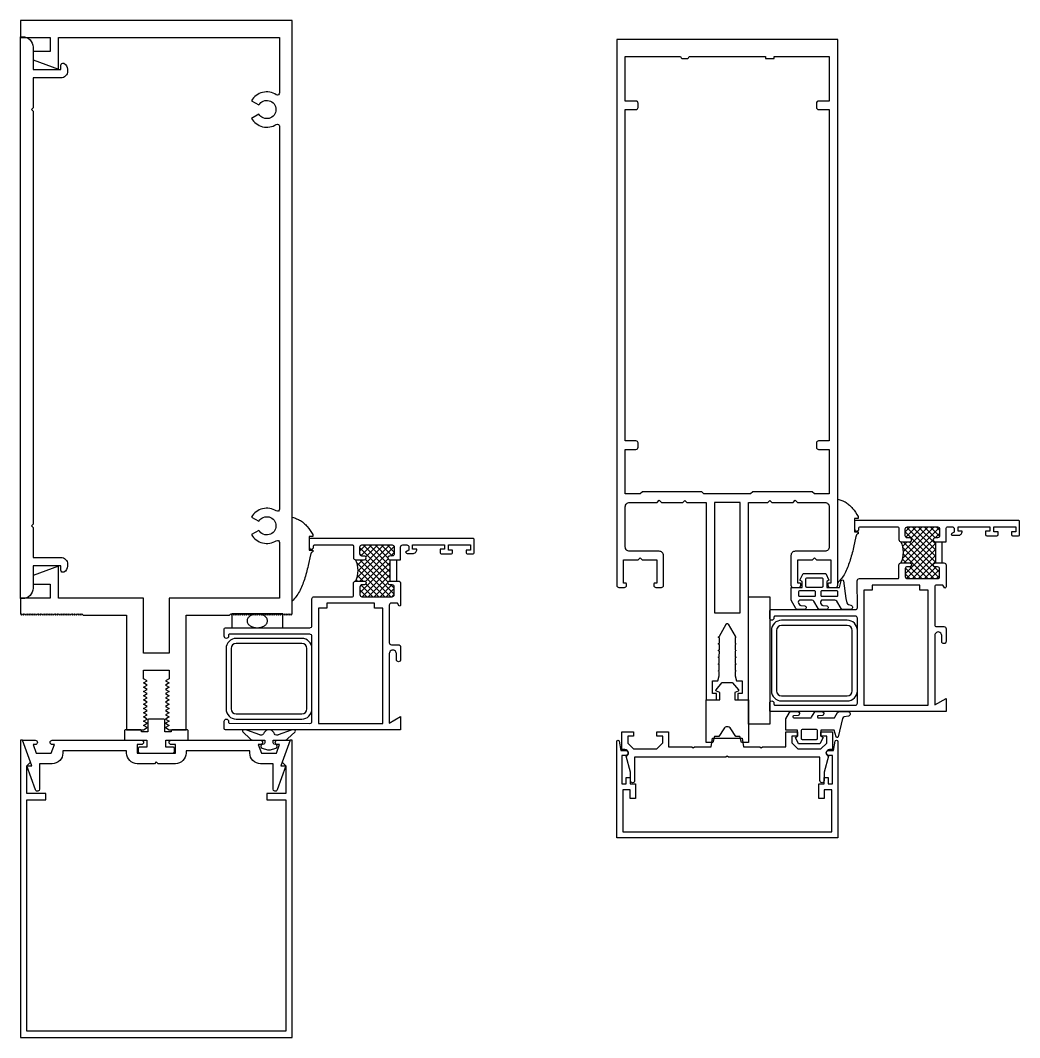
# Model space of a CAD drawing. Header units: millimetres. Extents: x 308 to 720, y 397 to 793.
# Drawn here: x 484.5 to 719.7, y 397.3 to 636.8 of the extents above; entities that cross this region are included whole.
import ezdxf

# ---------------------------------------------------------------- set-up
doc = ezdxf.new("R2010")
doc.units = ezdxf.units.MM
for name, color, linetype in [('FINE', 101, 'Continuous'), ('HATCH', 101, 'Continuous'), ('MED', 22, 'Continuous')]:
    doc.layers.add(name, color=color, linetype=linetype)

# ---------------------------------------------------------------- blocks, each defined once
blk = doc.blocks.new('FS803SB2')
at = {"layer": 'HATCH'}
h = blk.add_hatch(dxfattribs=at)
h.set_pattern_fill('ANSI37', color=256, scale=8, style=0)
h.set_pattern_definition([(45, (4.000020027782966, 17.99428964942802), (0.7071067811865475, -0.7071067811865476), []), (315, (4.000020027782966, 17.99428964942802), (-0.7071067811865476, -0.7071067811865475), [])])
edge = h.paths.add_edge_path()
edge.add_line((23.52293139941224, 7.081109751675474), (22.97440367101268, 7.108876591420046))
edge.add_ellipse((22.94261487237969, 7.552719665355276), major_axis=(-0.3146483767627012, 0.3146483767627012), ratio=0.9999999999999907, start_angle=-51.3070066161884, end_angle=139.0966263148333, ccw=False)
edge.add_line((22.99149853328726, 7.995006438495828), (22.99149853328726, 12.99699284815002))
edge.add_ellipse((22.94261487236741, 13.43927962129047), major_axis=(0.3146483767635934, 0.3146483767635936), ratio=0.9999999999999589, start_angle=40.9033739917715, end_angle=231.307006617763, ccw=False)
edge.add_line((22.97440366862537, 13.88312269539707), (23.52291659183066, 13.91088878562114))
edge.add_ellipse((23.49765343194235, 14.41025015070839), major_axis=(0.3535533907271567, 0.3535533907271567), ratio=0.9999999999999991, start_angle=227.8961780487752, end_angle=315.0045867310947)
edge.add_line((23.99765343052951, 14.41029017748811), (23.99757457675895, 15.99120589050945))
edge.add_ellipse((23.49757457724735, 15.99118379057355), major_axis=(-0.353553390593286, 0.3535533905932861), ratio=0.9999999999999953, start_angle=225.00253246611, end_angle=314.9999830176601)
edge.add_line((23.49757472544621, 16.49118379057355), (16.39765472633184, 16.49118589497398))
edge.add_ellipse((16.39765457813297, 15.99118589497398), major_axis=(0.3535533905932965, 0.3535533905932965), ratio=0.9999999999999936, start_angle=44.99998301766001, end_angle=134.9974730561894)
edge.add_line((15.89765457861921, 15.99120794671872), (15.897574753068, 14.3843616897395))
edge.add_ellipse((16.3975747525817, 14.38433963799481), major_axis=(-0.3535533905932686, 0.3535533905932687), ratio=0.9999999999999947, start_angle=44.9974730561969, end_angle=134.9917399583173)
edge.add_line((16.3975026701201, 13.8843396431907), (16.95257457978363, 13.8842596212905))
edge.add_ellipse((16.95261457941075, 13.439279621338), major_axis=(0.3146483767336059, 0.3146483767336059), ratio=0.9999999999773359, start_angle=224.9972579799899, end_angle=405.0051503665312, ccw=False)
edge.add_line((16.95259328387436, 12.99429962009727), (14.89902038419126, 12.99425964942835))
edge.add_ellipse((8.885048196490857, 10.49773966535565), major_axis=(-4.604371482912121, 4.604371482912121), ratio=1, start_angle=202.4225276130455, end_angle=247.544313904733, ccw=False)
edge.add_line((14.89757457941215, 7.997739665358914), (16.95258919850579, 7.99769966642949))
edge.add_ellipse((16.95261457941075, 7.55271966535561), major_axis=(-0.3146483767650648, 0.3146483767650647), ratio=0.9999999999904765, start_angle=134.9947407993321, end_angle=315.0032680538627, ccw=False)
edge.add_line((16.95257373453495, 7.107739665432479), (16.3975026701201, 7.107659643455424))
edge.add_ellipse((16.3975747525817, 6.607659648651314), major_axis=(-0.3535533905932666, 0.3535533905932666), ratio=0.9999999999999947, start_angle=-44.99173995831799, end_angle=45.00252694380341)
edge.add_line((15.897574753068, 6.607637596906635), (15.89765457861921, 4.797677611736354))
edge.add_ellipse((16.39765457813297, 4.797699663481097), major_axis=(-0.3535533905932955, 0.3535533905932955), ratio=0.9999999999999987, start_angle=45.0025269438102, end_angle=135.0000169823401)
edge.add_line((16.39765472633184, 4.297699663481087), (23.49757472544621, 4.297701767881524))
edge.add_ellipse((23.49757457724735, 4.797701767881517), major_axis=(0.3535533905932848, 0.3535533905932847), ratio=0.9999999999999987, start_angle=225.0000169823398, end_angle=314.9974675338903)
edge.add_line((23.99757457675895, 4.797679667945619), (23.99765343142354, 6.581727036193076))
edge.add_ellipse((23.49765343191194, 6.581749136128895), major_axis=(0.3535533905932784, 0.3535533905932784), ratio=0.9999999999999947, start_angle=314.9974675338992, end_angle=402.1021229514355)
at = {"layer": 'FINE'}
for p, q in [((22.99149853328726, 12.99699284815002), (22.99149853328726, 7.995006438495828)), ((24.49149853328726, 12.99826486559114), (24.49149853328726, 7.996987848154461))]:
    blk.add_line(p, q, dxfattribs=at)
at = {"layer": 'HATCH', "linetype": 'Continuous'}
blk.add_lwpolyline([(14.89902038419126, 12.99425964942835, -0.1994648439344409), (14.89757457941215, 7.997739665358914, -0.06913264206443227)], format="xyb", dxfattribs=at)
at = {"layer": 'MED'}
for points in [[(-7.75, 0), (-7.5, 0.25), (-7.25, 0), (-7, 0.25), (-6.75, 0), (-6.5, 0.25), (-6.25, 0), (-6, 0.25), (-5.75, 0), (-5.5, 0.25), (-5.25, 0), (-5, 0.25), (-4.75, 0), (-4.5, 0.25), (-4.25, 0), (-4, 0.25), (-3.75, 0), (-3.5, 0.25), (-3.25, 0), (-3, 0.25), (-2.75, 0), (-2.5, 0.25), (-2.25, 0), (-2, 0.25), (-1.75, 0), (-1.5, 0.25), (-1.25, 0), (-1, 0.25), (-0.75, 0), (-0.5, 0.25), (-0.25, 0), (0, 0.25), (0, 140), (-64, 140), (-64, 136), (-57, 136), (-57, 132.7000000000003), (-61, 132.7000000000003), (-61, 130.6838200000002), (-55, 128.5), (-55, 136), (-3, 136), (-3, 122.9207800000004, -0.5921234462143711), (-3.768816881112798, 122.4991975843939, 0.4271688465476742), (-9.594010000000708, 121.0750000000003), (-7.861953750008979, 120.0750021650576, -3.732047660426479), (-7.861950000082288, 117.9249999999529), (-9.594006883970906, 116.9250017990312, 0.4271689935157485), (-3.768816881112798, 115.5008110758638, -0.5921212314643088), (-3, 115.0792218392496), (-3, 24.92077816077244, -0.5921213648937836), (-3.768817047694938, 24.4991890304118, 0.4271689959706393), (-9.594010000024355, 23.0750000000146), (-7.861953750008979, 22.07500216505741, -3.732047660427049), (-7.861950000033175, 19.92499999998108), (-9.594006883970906, 18.92500179903118, 0.4271689935152535), (-3.768816881111889, 17.50081107584992, -0.5921212314637772), (-3, 17.07922183923529), (-3, 4), (-29, 4), (-29, -9), (-35, -9), (-35, 4), (-55, 4), (-55, 11.5), (-61, 9.316180000000259), (-61, 7.300000000000182), (-57, 7.300000000000182), (-57, 4), (-64, 4), (-64, 0.25), (-63.75, 0), (-63.5, 0.25), (-63.25, 0), (-63, 0.25), (-62.75, 0), (-62.5, 0.25), (-62.25, 0), (-62, 0.25), (-61.75, 0), (-61.5, 0.25), (-61.25, 0), (-61, 0.25), (-60.75, 0), (-60.5, 0.25), (-60.25, 0), (-60, 0.25), (-59.75, 0), (-59.5, 0.25), (-59.25, 0), (-59, 0.25), (-58.75, 0), (-58.5, 0.25), (-58.25, 0), (-58, 0.25), (-57.75, 0), (-57.5, 0.25), (-57.25, 0), (-57, 0.25), (-56.75, 0), (-56.5, 0.25), (-56.25, 0), (-56, 0.25), (-55.75, 0), (-55.5, 0.25), (-55.25, 0), (-55, 0.25), (-54.75, 0), (-54.5, 0.25), (-54.25, 0), (-54, 0.25), (-53.75, 0), (-53.5, 0.25), (-53.25, 0), (-53, 0.25), (-52.75, 0), (-52.5, 0.25), (-52.25, 0), (-52, 0.25), (-51.75, 0), (-51.5, 0.25), (-51.25, 0), (-51, 0.25), (-50.75, 0), (-50.5, 0.25), (-50.25, 0), (-50, 0.25), (-49.75, 0), (-49.5, 0.25), (-49.25, 0), (-39, 0), (-39, -27), (-35, -27), (-34.13397000000077, -26.5), (-35, -26), (-34.13397000000077, -25.5), (-35, -25), (-34.13397000000077, -24.5), (-35, -24), (-34.13397000000077, -23.5), (-35, -23), (-34.13397000000077, -22.5), (-35, -22), (-34.13397000000077, -21.5), (-35, -21), (-34.13397000000077, -20.5), (-35, -20), (-34.13397000000077, -19.5), (-35, -19), (-34.13397000000077, -18.5), (-35, -18), (-34.13397000000077, -17.5), (-35, -17), (-34.13397000000077, -16.5), (-35, -16), (-34.13397000000077, -15.5), (-35, -15), (-35, -13), (-29, -13), (-29, -15), (-29.86602999999923, -15.5), (-29, -16), (-29.86602999999923, -16.5), (-29, -17), (-29.86602999999923, -17.5), (-29, -18), (-29.86602999999923, -18.5), (-29, -19), (-29.86602999999923, -19.5), (-29, -20), (-29.86602999999923, -20.5), (-29, -21), (-29.86602999999923, -21.5), (-29, -22), (-29.86602999999923, -22.5), (-29, -23), (-29.86602999999923, -23.5), (-29, -24), (-29.86602999999923, -24.5), (-29, -25), (-29.86602999999923, -25.5), (-29, -26), (-29.86602999999923, -26.5), (-29, -27), (-25, -27), (-25, 0), (-14.75, 0), (-14.5, 0.25), (-14.25, 0), (-14, 0.25), (-13.75, 0), (-13.5, 0.25), (-13.25, 0), (-13, 0.25), (-12.75, 0), (-12.5, 0.25), (-12.25, 0), (-12, 0.25), (-11.75, 0), (-11.5, 0.25), (-11.25, 0), (-11, 0.25), (-10.75, 0), (-10.5, 0.25), (-10.25, 0), (-10, 0.25), (-9.75, 0), (-9.5, 0.25), (-9.25, 0), (-9, 0.25), (-8.75, 0), (-8.5, 0.25), (-8.25, 0), (-8, 0.25)], [(4.352226576875978, 14.38597679197773, 0.03318599923571534), (4.303492580183558, 14.19850679571707), (3.72320002058018, 11.62349964942829, -0.02713740207139628), (2.841379156590222, 8.346936511362477, -0.01697985825705772), (2.309521830139374, 6.910540184584471, -0.01695260142854924), (1.680975994638857, 5.51237437140769, -0.02460158664138778), (0.8939666162165736, 4.338033854985662, -0.02318290986115333), (2.058072823274415e-08, 3.245980812472313), (2.058072823274415e-08, 22.9988061753963, -0.03431853938793155), (1.008899446551538, 22.67732986425354, -0.03650594582020911), (1.960489621406623, 22.21789786071775, -0.03177954258935249), (2.775290310313494, 21.57592597717569, -0.03188389948928202), (3.500808564352326, 20.83693883199771, -0.04905317887512083), (4.843800020580375, 18.91619964942827), (4.843800020580375, 18.4649996494283), (4.000000020580728, 18.4649996494283), (4.000000020580728, 15.28499964942824), (4.843800020580375, 15.28499964942824), (4.843800020580375, 14.87499964942816), (4.835740582431754, 14.87497681027275, 0.08952399944533009), (4.720193583146852, 14.85365081034637, 0.07657600605908287), (4.609574575192369, 14.79058380411852, 0.06039999338884081), (4.508601586657278, 14.68846581502984, 0.04741500751515847), (4.421581573596711, 14.55165179201543, 0.03862304794877413)], [(-10.64539999999943, -1.375099999999975, 0.07156070252634858), (-10.59928467296777, -1.692102264243658, 0.0659188701641673), (-10.46271087802779, -1.996922309249612, 0.05750312280712992), (-10.24092706952615, -2.277846071632894, 0.0492486729362981), (-9.942456274848155, -2.524077808749098, 0.04260465119359017), (-9.578768559247692, -2.726154973029224, 0.03787279668034012), (-9.163840237675686, -2.876311852376375, 0.03490165477877044), (-8.713616772838577, -2.968778002125873, 0.03347913653433846), (-8.24539999999979, -2.999999999998636, 0.03347913653433846), (-7.777183227161004, -2.968778002125873, 0.03490165477877044), (-7.326959762323895, -2.876311852376375, 0.03787279668033994), (-6.912031440752799, -2.726154973029224, 0.04260465119359001), (-6.548343725152336, -2.524077808749098, 0.04924867293629796), (-6.24987293047343, -2.277846071632894, 0.05750312280712992), (-6.028089121973608, -1.996922309249612, 0.0659188701641675), (-5.891515327031811, -1.692102264243658, 0.07156070252634879), (-5.845400000000154, -1.375099999999975, 0.07156070252634868), (-5.891515327031811, -1.058097735756292, 0.0659188701641675), (-6.028089121973608, -0.7532776907503376, 0.0575031228071298), (-6.24987293047343, -0.4723539283670561, 0.04924867293629768), (-6.548343725152336, -0.2261221912508518, 0.04260465119359001), (-6.912031440752799, -0.0240450269707253, 0.03787279668034012), (-7.326959762323895, 0.1261118523764253, 0.03490165477877004), (-7.777183227161004, 0.2185780021259234, 0.03347913653433825), (-8.24539999999979, 0.249799999998686, 0.03347913653433846), (-8.713616772838577, 0.2185780021259234, 0.03490165477877023), (-9.163840237675686, 0.1261118523764253, 0.03787279668034012), (-9.578768559247692, -0.0240450269707253, 0.04260465119359017), (-9.942456274848155, -0.2261221912508518, 0.0492486729362981), (-10.24092706952615, -0.4723539283670561, 0.05750312280713004), (-10.46271087802779, -0.7532776907503376, 0.0659188701641675), (-10.59928467296777, -1.058097735756292, 0.07156070252634879)], [(2.229999999999563, -24.50050000000001, 0.414213562373095), (4.630000000000109, -22.10050000000001), (4.629999999999564, -7.900499999999965, 0.414213562373095), (2.229999999999563, -5.500499999999874), (-13.1869999999999, -5.500499999999874, 0.414213562373095), (-15.5869999999999, -7.900499999999965), (-15.58699999999953, -22.10050000000001, 0.414213562373095), (-13.1869999999999, -24.50050000000001)], [(3.429999999999564, -7.900499999999965, 0.414213562373095), (2.229999999999563, -6.70049999999992), (-13.1869999999999, -6.700499999999965, 0.414213562373095), (-14.38700000000063, -7.900499999999965), (-14.38700000000063, -22.10050000000001, 0.414213562373095), (-13.1869999999999, -23.30050000000001), (2.229999999999563, -23.30050000000006, 0.414213562373095), (3.429999999999564, -22.10050000000001)], [(-35.95000000000073, -32.5), (-28.05000000000018, -32.5, 0.414214), (-27.75, -32.19999999999982), (-27.75, -31.39999999999964, 0.414214), (-28.05000000000018, -31.09999999999991), (-29.75, -31.09999999999991), (-29.75, -29.5), (-24.80000000000018, -29.5, 0.414214), (-24.5, -29.19999999999982), (-24.5, -27.29999999999973, 0.414214), (-24.80000000000018, -27), (-28.20000000000073, -27, 0.414214), (-28.5, -27.29999999999973), (-28.5, -27.5), (-30, -27.5), (-30, -24.79999999999973, 0.414214), (-30.30000000000018, -24.5), (-33.70000000000073, -24.5, 0.414214), (-34, -24.79999999999973), (-34, -27.5), (-35.5, -27.5), (-35.5, -27.29999999999973, 0.414214), (-35.80000000000018, -27), (-39.20000000000073, -27, 0.414214), (-39.5, -27.29999999999973), (-39.5, -29.19999999999982, 0.414214), (-39.20000000000073, -29.5), (-34.25, -29.5), (-34.25, -31.09999999999991), (-35.95000000000073, -31.09999999999991, 0.414214), (-36.25, -31.39999999999964), (-36.25, -32.19999999999982, 0.414214)], [(-5.750500000000102, -31.76009999999997), (-5.495300000000498, -31.76009999999997), (-5.240100000000893, -31.76009999999997, 0.03685173958088382), (-5.166696161598054, -31.75468197533655), (-3.882800000000316, -31.37199999999984, 0.331688185176128), (-3.597000000000264, -30.98861909504672), (-3.597000000000321, -30.8840088060706, 0.3293779907334085), (-3.87960000000021, -30.50159999999983), (-4.31880000000092, -30.3667999999998, -0.3291480076512402), (-4.495300000000498, -30.12780350452203), (-4.495300000000498, -29.50319999999988), (-1.87460000000101, -29.50319999999988, 0.227657845142292), (-1.094162472090034, -29.1284216947811), (0.6559999999990396, -27.4831999999999, 0.629154638808078), (0.4218999999993684, -26.99559999999997), (0.1489999999994325, -26.99559999999997, 0.09176805881168841), (-0.2984000000005835, -27.07839999999987), (-3.317900000000009, -28.23529999999982, -0.0917629343723958), (-3.496777357107931, -28.26839999999993), (-3.751100000000406, -28.26839999999993, -0.2758704056545348), (-4.191400000000613, -28.00539999999978), (-4.37460000000101, -27.66509999999994, 0.2759646810727336), (-5.495300000005955, -26.99559999999983, 0.2759464140217608), (-6.616041164794126, -27.66510978663046), (-6.799230007903077, -28.00537014639051, -0.2759560058057073), (-7.239500000000589, -28.26839999999993), (-7.493800000000192, -28.26839999999993, -0.0917743483457607), (-7.672700000000987, -28.23529999999982), (-10.69220000000041, -27.07839999999987, 0.09176805881168752), (-11.13960000000043, -26.99559999999997), (-11.41250000000036, -26.99559999999997, 0.6291546388081037), (-11.64660000000003, -27.4831999999999), (-9.89640000000054, -29.12839999999983, 0.2277056263063005), (-9.115999999999985, -29.50319999999988), (-6.495300000000498, -29.50319999999988), (-6.495300000000498, -30.12779999999975, -0.3291518934830003), (-6.671800000000076, -30.36679999999978), (-7.111000000000786, -30.50159999999983, 0.3293718896412987), (-7.393600000000333, -30.88399999999979), (-7.393600000000333, -30.98859999999991, 0.3317014340225541), (-7.10780000000068, -31.37199999999984), (-5.823900000000322, -31.75469999999996, 0.03661391152405838)], [(-62.49618000000009, -35.5), (-61.3161799999998, -35.5), (-63.5, -29.5), (-60.5, -29.5, -1), (-60.5, -30.5), (-61, -30.5), (-60.27206000000024, -32.5), (-56.72793999999976, -32.5), (-56, -30.5), (-56.5, -30.5, -1), (-56.5, -29.5), (-35.5, -29.5, -1), (-35.5, -30.5), (-36.5, -30.5), (-36.5, -32.5), (-27.5, -32.5), (-27.5, -30.5), (-28.5, -30.5, -1), (-28.5, -29.5), (-7.5, -29.5, -1), (-7.5, -30.5), (-8, -30.5), (-7.272060000000238, -32.5), (-3.727939999999762, -32.5), (-3, -30.5), (-3.5, -30.5, -1), (-3.5, -29.5), (-0.5, -29.5), (-2.683820000000196, -35.5), (-1.503819999999905, -35.5), (-3.572679999999309, -41.18413999999984, -0.83910318769704), (-4.503819999999905, -41.01994999999988), (-4.503819999999905, -35), (-7.5, -35, -0.414214), (-10, -32.5), (-10, -32), (-25, -32), (-25, -32.5, -0.414214), (-27.5, -35), (-31.60000000000036, -35), (-32, -34.59999999999991), (-32.39999999999964, -35), (-36.5, -35, -0.414214), (-39, -32.5), (-39, -32), (-54, -32), (-54, -32.5, -0.414214), (-56.5, -35), (-59.49618000000009, -35), (-59.49618000000009, -41.01994999999988, -0.8390995376721919), (-60.42732000000069, -41.18413999999984)]]:
    blk.add_lwpolyline(points, format="xyb", close=True, dxfattribs=at)
blk.add_lwpolyline([(-54.5, 129.4497960000003, -0.560232), (-53.77272700000049, 129.8951579999998, -0.281861), (-52.89999999999964, 128.4700000000003), (-52.89999999999964, 128.0500000000002, -0.414214), (-54.5, 126.4500000000003), (-61, 126.4500000000003), (-61, 119.4000000000001), (-61.39999999999964, 119), (-61, 118.6000000000004), (-61, 21.40000000000009), (-61.39999999999964, 21), (-61, 20.60000000000036), (-61, 13.55000000000018), (-54.5, 13.55000000000018, -0.414214), (-52.89999999999964, 11.95000000000027), (-52.89999999999964, 11.5300000000002, -0.281861), (-53.77272700000049, 10.10484200000019, -0.560232), (-54.5, 10.55020000000013), (-54.5, 11.55000000000018), (-61, 11.55000000000018), (-61, 6.350000000000364, -0.414214), (-63.5, 3.850000000000364), (-64, 3.850000000000364), (-64, 136.1500000000001), (-63.5, 136.1500000000001, -0.414214), (-61, 133.6500000000001), (-61, 128.4500000000003), (-54.5, 128.4500000000003), (-54.5, 129.4498000000003)], format="xyb", dxfattribs=at)
at = {"layer": 'MED', "linetype": 'Continuous'}
for points in [[(4.000000020580728, 15.9943096494282, 0.4142135623730951), (4.500000020580728, 15.4943096494282, 0.414213562373095), (5.000000020580728, 15.9943096494282), (5.000000020580728, 16.2443096494282, -0.414213562373095), (5.250000020580728, 16.4943096494282), (14.14900002058073, 16.49430964942819, -0.4142135623731072), (14.39900002058073, 16.24430964942819), (14.39900002058073, 13.49430964942819, 0.4142147802800282), (14.89902038419126, 12.99425964942835), (16.95259328387436, 12.99429962009727, 1.00006887643742), (16.95257457978363, 13.8842596212905), (16.3975026701201, 13.8843396431907, -0.4141842553611804), (15.897574753068, 14.3843616897395), (15.89765457861921, 15.99120794671872, -0.4142007316311888), (16.39765472633184, 16.49118589497398), (23.49757472544621, 16.49118379057355, -0.4142005297775306), (23.99757457675895, 15.99120589050945), (23.99765343052951, 14.41029017748811, -0.3995079619445513), (23.52291659183066, 13.91088878562114), (22.97440366862537, 13.88312269539707, 1.095174599530823), (22.99149853328726, 12.99699284815002), (25.50000002058073, 12.99698784815441), (25.50000002058073, 15.99250964942819, -0.4143135609088607), (26.00000002058073, 16.49250964942819), (26.93000002058074, 16.49250964942819, -0.4143135659090211), (27.43000002058074, 15.99250964942819), (27.43000002058074, 15.24430964942819), (26.68000002058074, 14.81120964942819), (26.79080002058072, 14.61920964942819, 0.2680534204638207), (27.00730002058071, 14.49430964942819), (28.33500002058071, 14.4943096494282, 0.4156923062589071), (29.33000002058071, 15.49430964942819), (28.33000002058071, 15.49430964942819), (28.33000002058071, 16.49250964942819), (35.83000002058071, 16.49250964942819), (35.83000002058071, 15.49430964942819), (34.82000002058072, 15.49430964942819), (34.82002002058073, 14.65429964942818, 0.4115962568701965), (35.06778397496373, 14.40430964942819), (37.49225606619802, 14.40430964942819, 0.407903023187177), (37.74000002058074, 14.6511374350137), (37.74000002058074, 15.2943096494282), (36.73000002058075, 15.2943096494282), (36.73000002058075, 16.49430964942819), (41.91000002058075, 16.49430964942819), (41.91000002058075, 15.2943096494282), (40.92000002058074, 15.2943096494282), (40.92002002058075, 14.65429964942818, 0.414213562373095), (41.17002002058075, 14.40429964942818), (42.58002002058072, 14.40429964942818, 0.414213562373095), (42.83002002058072, 14.65429964942818), (42.8300200205806, 17.7442594191416, 0.4142140451688368), (42.58001983877546, 17.99425964942813), (4.250000020580728, 17.9943096494282, 0.414213562373095), (4.000000020580728, 17.7443096494282)], [(5.126300020580743, 4.294309649428207), (14.14880002058072, 4.294309649428207, 0.4142135623731076), (14.39880002058072, 4.544309649428207), (14.3989000205807, 7.494309649428196, -0.4082590071593807), (14.89757457941215, 7.997739665358914), (16.95258919850579, 7.997699666429487, -1.000074417102741), (16.95257373453495, 7.107739665432479), (16.3975026701201, 7.107659643455424, 0.4141842553611806), (15.897574753068, 6.607637596906635), (15.89765457861921, 4.797677611736354, 0.4142007316311891), (16.39765472633184, 4.297699663481087), (23.49757472544621, 4.297701767881524, 0.4142005297775308), (23.99757457675895, 4.797679667945619), (23.99765343142354, 6.581727036193076, 0.399488971531033), (23.52293139941224, 7.081109751675474), (22.97440367101268, 7.108876591420046, -1.095174602458115), (22.99149853328726, 7.995006438495828, -0.003600293887691385), (22.99786266611767, 7.994256621097254), (25.00002002058073, 7.994299649428186, -0.4142359899477691), (25.50000002058073, 7.494309649428189), (25.50000002058073, 2.371509649428177, -0.267972610248045), (25.37500002058073, 2.155109649428184), (25.18300002058072, 2.0443096494282), (24.75000002058073, 2.7943096494282), (23.33000002058071, 2.794309649428204, 0.4141535624801408), (22.83000002058071, 2.294309649428204), (22.83000002058071, -6.505690350571804, 0.4141135622115708), (23.33000002058071, -7.005690350571804), (25.00000002058073, -7.005690350571804, -0.4142677045550542), (25.50002002058073, -7.505660350571794), (25.50000002058073, -10.5056903505718, -0.4142479319815213), (25.00001963273019, -11.00570035057167, -0.4141909099390124), (24.50000002058073, -10.5056903505718), (24.50000002058073, -9.090690350571812, 1.000035928072006), (22.83000002058071, -9.090690350571812), (22.83000002058071, -25.43049035057182), (25.50000002058073, -23.8888903505718), (25.50000002058073, -27.00569035057181), (-15.75499972941242, -27.0056903505718, -0.4083676591083995), (-15.99999997941927, -26.75574035057179), (-15.99999997941927, -25.00569035057179, -0.4142135623730846), (-15.49999997941927, -24.5056903505718, -0.414213562373095), (-14.99999997941927, -25.00569035057179), (-14.99999997941927, -25.24311235057181, 0.4196082939395833), (-14.74540434514836, -25.49307010729412), (4.135000020580719, -25.50571956418015), (4.135021272675317, -25.5056903505718, 0.411275181157201), (4.630000020580724, -25.00571556418013), (4.630000020580326, -5.018388760801095, 0.4149523509190781), (4.128739160485509, -4.518390350571799), (-14.74749997941927, -4.518390350571799, 0.4170198309853895), (-14.99999997941927, -4.768422350571797), (-14.99999997941927, -5.005690350571804, -0.414213562373093), (-15.49999997941927, -5.505690350571804, -0.414213562373095), (-15.99999997941927, -5.005690350571797), (-15.99999997941927, -3.255690350571804, -0.4142135623731283), (-15.74999997941927, -3.005690350571804), (4.128900020580716, -3.005690350571804, 0.4144553438372119), (4.628899850249979, -2.50527763912725), (4.626300020580743, 3.794109649428201, -0.4142986672182848)]]:
    blk.add_lwpolyline(points, format="xyb", close=True, dxfattribs=at)
at = {"layer": 'MED'}
for points in [[(6.130000020580724, 1.59430964942819), (6.130000020580724, -25.5056903505718), (21.33000002058071, -25.50569035057181), (21.33000002058071, 1.594309649428187), (19.33000002058071, 1.594309649428187), (19.33000002058071, 2.794309649428204), (8.130000020580724, 2.794309649428207), (8.130000020580724, 1.59430964942819)], [(-14.24539999999979, -3), (-2.24539999999979, -3), (-2.24539999999979, 0.2499000000000251), (-14.24539999999979, 0.2499000000000251)], [(-6.003819999999905, -42), (-6.003819999999905, -43.5), (-1.503819999999905, -43.5), (-1.503819999999905, -98), (-62.50381999999991, -98), (-62.50381999999991, -43.5), (-58.00381999999991, -43.5), (-58.00381999999991, -42), (-62.50381999999991, -42), (-62.50381999999991, -35.5), (-61.63590000000022, -34.63207999999986), (-63.50381999999991, -29.5), (-64.0038199999999, -29.5), (-64.0038199999999, -99.5), (-0.003819999999905122, -99.5), (-0.003819999999905122, -29.5), (-0.5038199999999051, -29.5), (-2.3717400000005, -34.63207999999986), (-1.503819999999905, -35.5), (-1.503819999999905, -42)]]:
    blk.add_lwpolyline(points, close=True, dxfattribs=at)
blk = doc.blocks.new('FS803SB1')
at = {"layer": 'HATCH'}
h = blk.add_hatch(dxfattribs=at)
h.set_pattern_fill('ANSI37', color=256, scale=8, style=0)
h.set_pattern_definition([(45, (3.985290027782867, 15.75218964942808), (0.7071067811865475, -0.7071067811865476), []), (315, (3.985290027782867, 15.75218964942808), (-0.7071067811865476, -0.7071067811865475), [])])
edge = h.paths.add_edge_path()
edge.add_line((23.50820139941214, 4.839009751675533), (22.95967367101258, 4.866776591420106))
edge.add_ellipse((22.92788487237959, 5.310619665355347), major_axis=(-0.3146483767627012, 0.3146483767627012), ratio=0.9999999999999907, start_angle=-51.3070066161884, end_angle=139.0966263148333, ccw=False)
edge.add_line((22.97676853328716, 5.752906438495899), (22.97676853328716, 10.75489284815009))
edge.add_ellipse((22.92788487236731, 11.19717962129053), major_axis=(0.3146483767635934, 0.3146483767635936), ratio=0.9999999999999589, start_angle=40.9033739917715, end_angle=231.307006617763, ccw=False)
edge.add_line((22.95967366862527, 11.64102269539713), (23.50818659183057, 11.6687887856212))
edge.add_ellipse((23.48292343194225, 12.16815015070845), major_axis=(0.3535533907271567, 0.3535533907271567), ratio=0.9999999999999991, start_angle=227.8961780487752, end_angle=315.0045867310947)
edge.add_line((23.98292343052941, 12.16819017748817), (23.98284457675885, 13.74910589050951))
edge.add_ellipse((23.48284457724725, 13.74908379057361), major_axis=(-0.353553390593286, 0.3535533905932861), ratio=0.9999999999999953, start_angle=225.00253246611, end_angle=314.9999830176601)
edge.add_line((23.48284472544611, 14.24908379057361), (16.38292472633174, 14.24908589497404))
edge.add_ellipse((16.38292457813287, 13.74908589497404), major_axis=(0.3535533905932965, 0.3535533905932965), ratio=0.9999999999999936, start_angle=44.99998301766001, end_angle=134.9974730561894)
edge.add_line((15.88292457861911, 13.74910794671878), (15.8828447530679, 12.14226168973956))
edge.add_ellipse((16.3828447525816, 12.14223963799488), major_axis=(-0.3535533905932686, 0.3535533905932687), ratio=0.9999999999999947, start_angle=44.9974730561969, end_angle=134.9917399583173)
edge.add_line((16.38277267012, 11.64223964319076), (16.93784457978353, 11.64215962129056))
edge.add_ellipse((16.93788457941065, 11.19717962133807), major_axis=(0.3146483767336059, 0.3146483767336059), ratio=0.9999999999773359, start_angle=224.9972579799899, end_angle=405.0051503665312, ccw=False)
edge.add_line((16.93786328387426, 10.75219962009733), (14.88429038419116, 10.75215964942841))
edge.add_ellipse((8.870318196490757, 8.255639665355716), major_axis=(-4.604371482912121, 4.604371482912121), ratio=1, start_angle=202.4225276130455, end_angle=247.544313904733, ccw=False)
edge.add_line((14.88284457941205, 5.755639665358984), (16.93785919850569, 5.755599666429561))
edge.add_ellipse((16.93788457941065, 5.310619665355674), major_axis=(-0.3146483767650648, 0.3146483767650647), ratio=0.9999999999904765, start_angle=134.9947407993321, end_angle=315.0032680538627, ccw=False)
edge.add_line((16.93784373453485, 4.865639665432539), (16.38277267012, 4.865559643455484))
edge.add_ellipse((16.3828447525816, 4.365559648651384), major_axis=(-0.3535533905932666, 0.3535533905932666), ratio=0.9999999999999947, start_angle=-44.99173995831799, end_angle=45.00252694380341)
edge.add_line((15.8828447530679, 4.365537596906705), (15.88292457861911, 2.555577611736425))
edge.add_ellipse((16.38292457813287, 2.555599663481161), major_axis=(-0.3535533905932955, 0.3535533905932955), ratio=0.9999999999999987, start_angle=45.0025269438102, end_angle=135.0000169823401)
edge.add_line((16.38292472633174, 2.055599663481146), (23.48284472544611, 2.055601767881583))
edge.add_ellipse((23.48284457724725, 2.555601767881583), major_axis=(0.3535533905932848, 0.3535533905932847), ratio=0.9999999999999987, start_angle=225.0000169823398, end_angle=314.9974675338903)
edge.add_line((23.98284457675885, 2.555579667945679), (23.98292343142344, 4.339627036193136))
edge.add_ellipse((23.48292343191184, 4.339649136128955), major_axis=(0.3535533905932784, 0.3535533905932784), ratio=0.9999999999999947, start_angle=314.9974675338992, end_angle=402.1021229514355)
at = {"layer": 'FINE'}
for p, q in [((22.97676853328716, 10.75489284815008), (22.97676853328716, 5.752906438495899)), ((24.47676853328716, 10.7561648655912), (24.47676853328716, 5.754887848154524))]:
    blk.add_line(p, q, dxfattribs=at)
at = {"layer": 'HATCH'}
blk.add_lwpolyline([(14.88429038419116, 10.75215964942841, -0.1994648439344409), (14.88284457941205, 5.755639665358984, -0.06913264206443227)], format="xyb", dxfattribs=at)
at = {"layer": 'MED'}
for points in [[(-26.20496699999899, -8.631298999999899, -0.580163), (-25.7655500000003, -8.632039999999733), (-24.13546999999949, -11.45542), (-24.13546999999949, -11.56468000000018), (-23.88293999999973, -11.71047999999996), (-24.13546999999949, -11.8562800000002), (-24.13546999999949, -13.14753999999971), (-23.8929299999993, -13.28756999999973), (-24.13546999999949, -13.42759999999976), (-24.13546999999949, -14.72886999999969), (-23.88293999999973, -14.87466999999992), (-24.13546999999949, -15.0204699999997), (-24.13314999999989, -16.32087999999999), (-23.88061999999923, -16.46668000000022), (-24.13314999999989, -16.61248000000001), (-24.13314999999989, -17.90373999999997), (-23.8906099999997, -18.04376999999999), (-24.13314999999989, -18.18380000000002), (-24.13314999999989, -19.48506999999995), (-23.88061999999923, -19.63086999999973), (-24.13314999999989, -19.77666999999997), (-24.13314999999989, -20.80419999999981), (-23.81160999999997, -22.00420000000008), (-22.50000000000023, -22.00420000000008), (-22.50000000000023, -25.00420000000008), (-23.50000000000023, -25.00420000000008), (-23.50000000000023, -26.50420000000008), (-21.00000000000023, -26.50420000000008), (-21.00000000000023, 19.99579999999992), (-16.47362999999973, 19.99579999999992), (-15.99922999999967, 20.47019999999998), (-15.52482999999961, 19.99579999999992), (-10.48949000000016, 19.99579999999992), (-9.991470000000163, 20.49381999999991), (-9.493450000000166, 19.99579999999992), (-3.000000000000227, 19.99579999999992, -0.414214), (-2.000000000000227, 18.99579999999992), (-2.000000000000227, 9.495799999999917, -0.414214), (-3.000000000000227, 8.495799999999917), (-10.00000000000023, 8.495799999999917, 0.414214), (-11.00000000000023, 7.495799999999917), (-11.00000000000023, 0.4957999999999174, 0.414214), (-10.50000000000023, -0.004200000000082582), (-9.200000000000045, -0.004200000000082582, 0.414214), (-8.700000000000045, 0.4957999999999174), (-8.700000000000045, 0.7958000000000993, 0.414214), (-8.900000000000773, 0.9957999999999174), (-9.400000000000773, 0.9957999999999174), (-9.400000000000773, 6.49552000000017), (-5.943019999999933, 6.49552000000017), (-5.468619999999873, 6.969919999999775), (-4.994219999999814, 6.49552000000017), (-1.599999999999682, 6.49552000000017), (-1.599999999999682, 0.9957999999999174), (-2.099999999999682, 0.9957999999999174, 0.414214), (-2.300000000000409, 0.7958000000000993), (-2.300000000000409, 0.4957999999999174, 0.414214), (-1.800000000000409, -0.004200000000082582), (-0.5000000000002274, -0.004200000000082582, 0.414214), (-2.273736754432321e-13, 0.4957999999999174), (-2.273736754432321e-13, 128.9957999999999), (-52.00000000000023, 128.9957999999999), (-52.00000000000023, 0.4957999999999174, 0.414214), (-51.50000000000023, -0.004200000000082582), (-50.20000000000005, -0.004200000000082582, 0.414214), (-49.70000000000005, 0.4957999999999174), (-49.70000000000005, 0.7958000000000993, 0.414214), (-49.90000000000077, 0.9957999999999174), (-50.40000000000077, 0.9957999999999174), (-50.40000000000077, 6.49552000000017), (-47.00578000000064, 6.49552000000017), (-46.53138000000058, 6.969919999999775), (-46.05698000000052, 6.49552000000017), (-42.59999999999968, 6.49552000000017), (-42.59999999999968, 0.9957999999999174), (-43.09999999999968, 0.9957999999999174, 0.414214), (-43.30000000000041, 0.7958000000000993), (-43.30000000000041, 0.4957999999999174, 0.414214), (-42.80000000000041, -0.004200000000082582), (-41.50000000000023, -0.004200000000082582, 0.414214), (-41.00000000000023, 0.4957999999999174), (-41.00000000000023, 7.495799999999917, 0.414214), (-42.00000000000023, 8.495799999999917), (-49.00000000000023, 8.495799999999917, -0.414214), (-50.00000000000023, 9.495799999999917), (-50.00000000000023, 18.99579999999992, -0.414214), (-49.00000000000023, 19.99579999999992), (-42.50655000000029, 19.99579999999992), (-42.00853000000029, 20.49381999999991), (-41.51051000000029, 19.99579999999992), (-36.47517000000084, 19.99579999999992), (-36.00077000000078, 20.47019999999998), (-35.52637000000072, 19.99579999999992), (-31.00000000000023, 19.99579999999992), (-31.00000000000023, -26.50420000000008), (-28.50000000000023, -26.50420000000008), (-28.50000000000023, -25.00420000000008), (-29.50000000000023, -25.00420000000008), (-29.50000000000023, -22.00420000000008), (-28.18839000000048, -22.00420000000008), (-27.86685000000057, -20.80419999999981), (-27.86685000000057, -19.77666999999997), (-28.11938000000123, -19.63086999999973), (-27.86685000000057, -19.48506999999995), (-27.86685000000057, -18.18380000000002), (-28.10939000000076, -18.04376999999999), (-27.86685000000057, -17.90373999999997), (-27.86685000000057, -16.61248000000001), (-28.11938000000123, -16.46668000000022), (-27.86685000000057, -16.32087999999999), (-27.86453000000097, -15.0204699999997), (-28.11706000000072, -14.87466999999992), (-27.86453000000097, -14.72886999999969), (-27.86453000000097, -13.42759999999976), (-28.10707000000116, -13.28756999999973), (-27.86453000000097, -13.14753999999971), (-27.86453000000097, -11.8562800000002), (-28.11706000000072, -11.71047999999996), (-27.86453000000097, -11.56468000000018), (-27.86453000000097, -11.45542), (-26.23445000000015, -8.632039999999733, -0.580163), (-25.79503300000147, -8.631298999999899)], [(-26.83955999999966, -33.29213000000004), (-26.83955999999966, -33.29213000000004), (-26.83954999999992, -33.29211999999984), (-27.9800000000007, -35.11719999999991), (-28.97000000000048, -35.11719999999991), (-29.36600000000021, -36.48339999999985), (-31.00000000000023, -36.48339999999985), (-31.00000000000023, -26.50420000000008), (-27.78200000000038, -26.50420000000008), (-27.78200000000038, -24.72219999999993), (-28.54179232858519, -24.39967175976494, -0.504033006152518), (-28.61685305674223, -24.08701611508354), (-27.25764586381524, -22.46714397245364, -0.221697220968214), (-27.10443572126064, -22.39569999999981), (-24.89556427503635, -22.39569999999981, -0.2216964443389748), (-24.7423545131353, -22.46714351880087), (-23.37340890936434, -24.09861186682724, -0.5095273678879965), (-23.45169974192436, -24.41260608427842), (-24.21800000000007, -24.72219999999993), (-24.21800000000007, -26.50420000000008), (-21.00000000000023, -26.50420000000008), (-21.00000000000023, -36.48339999999985), (-22.63270999999918, -36.48339999999985), (-23.02999999999997, -35.11719999999991), (-24.01999999999975, -35.11719999999991), (-25.16041999999948, -33.29211999999984, 0.5543080192999924), (-26.83956299999977, -33.29213099999993)]]:
    blk.add_lwpolyline(points, format="xyb", dxfattribs=at)
for points in [[(-2.000000000000227, 34.49579999999992), (-4.500000000000227, 34.49579999999992, 0.414214), (-5.000000000000227, 33.99579999999992), (-5.000000000000227, 32.99579999999992, 0.414214), (-4.500000000000227, 32.49579999999992), (-2.000000000000227, 32.49579999999992), (-2.000000000000227, 21.99579999999992), (-5.505559999998923, 21.99579999999992), (-6.005559999998923, 22.49579999999992), (-19.99697999999921, 22.49579999999992), (-20.49697999999921, 21.99579999999992), (-31.51585999999884, 21.99579999999992), (-32.01585999999884, 22.49579999999992), (-45.98344999999995, 22.49579999999992), (-46.48344999999995, 21.99579999999992), (-50.00000000000023, 21.99579999999992), (-50.00000000000023, 32.49579999999992), (-47.50000000000023, 32.49579999999992, 0.414214), (-47.00000000000023, 32.99579999999992), (-47.00000000000023, 33.99579999999992, 0.414214), (-47.50000000000023, 34.49579999999992), (-50.00000000000023, 34.49579999999992), (-50.00000000000023, 112.4957999999999), (-47.50000000000023, 112.4957999999999, 0.414214), (-47.00000000000023, 112.9957999999999), (-47.00000000000023, 113.9957999999999, 0.414214), (-47.50000000000023, 114.4957999999999), (-50.00000000000023, 114.4957999999999), (-50.00000000000023, 124.9957999999999), (-37.00000000000023, 124.9957999999999), (-37.00000000000023, 124.9858000000002, 0.414214), (-36.50999999999954, 124.4957999999999), (-35.49000000000001, 124.4957999999999, 0.414214), (-35.00000000000023, 124.9858000000002), (-35.00000000000023, 124.9957999999999), (-17.00000000000023, 124.9957999999999), (-17.00000000000023, 124.4957999999999), (-15.00000000000023, 124.4957999999999), (-15.00000000000023, 124.9957999999999), (-2.000000000000227, 124.9957999999999), (-2.000000000000227, 114.4957999999999), (-4.500000000000227, 114.4957999999999, 0.414214), (-5.000000000000227, 113.9957999999999), (-5.000000000000227, 112.9957999999999, 0.414214), (-4.500000000000227, 112.4957999999999), (-2.000000000000227, 112.4957999999999)], [(4.337496576875878, 12.1438767919778, 0.03318599923571534), (4.288762580183459, 11.95640679571714), (3.70847002058008, 9.381399649428353, -0.02713740207139628), (2.826649156590122, 6.104836511362535, -0.01697985825705772), (2.294791830139275, 4.66844018458454, -0.01695260142854924), (1.666245994638757, 3.270274371407751, -0.02460158664138778), (0.879236616216474, 2.095933854985731, -0.02318290986115333), (-0.01472997941937138, 1.003880812472374), (-0.01472997941937138, 20.75670617539637, -0.03431853938793155), (0.9941694465514388, 20.43522986425361, -0.03650594582020911), (1.945759621406523, 19.97579786071781, -0.03177954258935249), (2.760560310313394, 19.33382597717576, -0.03188389948928202), (3.486078564352226, 18.59483883199778, -0.04905317887512083), (4.829070020580275, 16.67409964942834), (4.829070020580275, 16.22289964942836), (3.985270020580629, 16.22289964942836), (3.985270020580629, 13.0428996494283), (4.829070020580275, 13.0428996494283), (4.829070020580275, 12.63289964942822), (4.821010582431654, 12.63287681027281, 0.08952399944533009), (4.705463583146752, 12.61155081034644, 0.07657600605908287), (4.594844575192269, 12.54848380411858, 0.06039999338884081), (4.493871586657178, 12.4463658150299, 0.04741500751515847), (4.406851573596612, 12.30955179201549, 0.03862304794877413)], [(3.985270020580629, 13.75220964942826, 0.4142135623730951), (4.485270020580629, 13.25220964942826, 0.414213562373095), (4.985270020580629, 13.75220964942826), (4.985270020580629, 14.00220964942826, -0.414213562373095), (5.235270020580629, 14.25220964942826), (14.13427002058063, 14.25220964942825, -0.4142135623731072), (14.38427002058063, 14.00220964942825), (14.38427002058063, 11.25220964942825, 0.4142147802800282), (14.88429038419116, 10.75215964942841), (16.93786328387426, 10.75219962009733, 1.00006887643742), (16.93784457978353, 11.64215962129056), (16.38277267012, 11.64223964319076, -0.4141842553611804), (15.8828447530679, 12.14226168973956), (15.88292457861911, 13.74910794671878, -0.4142007316311888), (16.38292472633174, 14.24908589497404), (23.48284472544611, 14.24908379057361, -0.4142005297775306), (23.98284457675885, 13.74910589050951), (23.98292343052941, 12.16819017748817, -0.3995079619445513), (23.50818659183057, 11.6687887856212), (22.95967366862527, 11.64102269539713, 1.095174599530823), (22.97676853328716, 10.75489284815008), (25.48527002058063, 10.75488784815447), (25.48527002058063, 13.75040964942825, -0.4143135609088607), (25.98527002058063, 14.25040964942825), (26.91527002058064, 14.25040964942825, -0.4143135659090211), (27.41527002058064, 13.75040964942825), (27.41527002058064, 13.00220964942825), (26.66527002058064, 12.56910964942826), (26.77607002058062, 12.37710964942825, 0.2680534204638207), (26.99257002058062, 12.25220964942825), (28.32027002058061, 12.25220964942827, 0.4156923062589071), (29.31527002058061, 13.25220964942825), (28.31527002058061, 13.25220964942825), (28.31527002058061, 14.25040964942825), (35.81527002058061, 14.25040964942825), (35.81527002058061, 13.25220964942825), (34.80527002058062, 13.25220964942825), (34.80529002058063, 12.41219964942825, 0.4115962568701965), (35.05305397496363, 12.16220964942825), (37.47752606619792, 12.16220964942825, 0.407903023187177), (37.72527002058064, 12.40903743501376), (37.72527002058064, 13.05220964942826), (36.71527002058065, 13.05220964942826), (36.71527002058065, 14.25220964942825), (41.89527002058065, 14.25220964942825), (41.89527002058065, 13.05220964942826), (40.90527002058064, 13.05220964942826), (40.90529002058065, 12.41219964942825, 0.414213562373095), (41.15529002058065, 12.16219964942825), (42.56529002058062, 12.16219964942825, 0.414213562373095), (42.81529002058062, 12.41219964942825), (42.81529002058051, 15.50215941914166, 0.4142140451688368), (42.56528983877536, 15.75215964942819), (4.235270020580629, 15.75220964942826, 0.414213562373095), (3.985270020580629, 15.50220964942826)], [(5.111570020580643, 2.052209649428278), (14.13407002058062, 2.052209649428278, 0.4142135623731076), (14.38407002058062, 2.302209649428278), (14.3841700205806, 5.252209649428266, -0.4082590071593807), (14.88284457941205, 5.755639665358984), (16.93785919850569, 5.755599666429546, -1.000074417102741), (16.93784373453485, 4.865639665432539), (16.38277267012, 4.865559643455484, 0.4141842553611806), (15.8828447530679, 4.365537596906705), (15.88292457861911, 2.555577611736425, 0.4142007316311891), (16.38292472633174, 2.055599663481146), (23.48284472544611, 2.055601767881583, 0.4142005297775308), (23.98284457675885, 2.555579667945679), (23.98292343142344, 4.339627036193136, 0.399488971531033), (23.50820139941214, 4.839009751675533), (22.95967367101258, 4.866776591420106, -1.095174602458115), (22.97676853328716, 5.752906438495899, -0.003600293887691385), (22.98313266611757, 5.752156621097313), (24.98529002058063, 5.752199649428249, -0.4142359899477691), (25.48527002058063, 5.252209649428252), (25.48527002058063, 0.12940964942824, -0.267972610248045), (25.36027002058063, -0.08699035057175308), (25.16827002058062, -0.1977903505717364), (24.73527002058063, 0.5522096494282636), (23.31527002058061, 0.5522096494282636, 0.4141535624801408), (22.81527002058061, 0.05220964942826356), (22.81527002058061, -8.747790350571734, 0.4141135622115708), (23.31527002058061, -9.247790350571734), (24.98527002058063, -9.247790350571734, -0.4142677045550542), (25.48529002058063, -9.747760350571724), (25.48527002058063, -12.74779035057173, -0.4142479319815213), (24.98528963273009, -13.24780035057159, -0.4141909099390124), (24.48527002058063, -12.74779035057173), (24.48527002058063, -11.33279035057174, 1.000035928072006), (22.81527002058061, -11.33279035057174), (22.81527002058061, -27.67259035057175), (25.48527002058063, -26.13099035057174), (25.48527002058063, -29.24779035057175), (-15.76972972941252, -29.24779035057173, -0.4083676591083995), (-16.01472997941937, -28.99784035057172), (-16.01472997941937, -27.24779035057173, -0.4142135623730846), (-15.51472997941937, -26.74779035057173, -0.414213562373095), (-15.01472997941937, -27.24779035057173), (-15.01472997941937, -27.48521235057174, 0.4196082939395833), (-14.76013434514846, -27.73517010729405), (4.12027002058062, -27.74781956418008), (4.120291272675217, -27.74779035057173, 0.411275181157201), (4.615270020580624, -27.24781556418006), (4.615270020580226, -7.260488760801024, 0.4149523509190781), (4.114009160485409, -6.760490350571729), (-14.76222997941937, -6.760490350571729, 0.4170198309853895), (-15.01472997941937, -7.010522350571733), (-15.01472997941937, -7.247790350571734, -0.414213562373093), (-15.51472997941937, -7.747790350571734, -0.414213562373095), (-16.01472997941937, -7.247790350571734), (-16.01472997941937, -5.497790350571734, -0.4142135623731283), (-15.76472997941937, -5.247790350571734), (4.114170020580616, -5.247790350571734, 0.4144553438372119), (4.61416985024988, -4.747377639127194), (4.611570020580643, 1.552009649428271, -0.4142986672182848)], [(0.8357578551875042, 1.564671610359097, -0.8316924511269126), (1.325869999999441, 1.526100000000042), (1.896369999999251, -2.641599999999926), (2.166671312474844, -3.650478458719171, 0.2680517367310085), (2.520269999999755, -4.004000000000133), (3.083669999999755, -4.154999999999975, -0.9230338679365458), (2.885469999999941, -5.233400000000074), (1.212469999999257, -5.233400000000073, -0.2680952532710579), (0.779470000000174, -4.983400000000074), (-0.227130000000443, -3.240000000000009, 0.2679603213887222), (-0.6601299999995263, -2.990000000000009), (-3.577029999999695, -2.990000000000009, 0.548615414376469), (-4.030229999999619, -3.701299999999947), (-3.89772999999991, -3.985400000000027, 0.2680621628806668), (-3.488129999999956, -4.272200000000112), (-2.575930000000198, -4.352000000000087, -0.8785182350128309), (-2.69092999999998, -5.237100000000055), (-4.178230000000667, -5.234200000000101, -0.2679645251399255), (-4.610729999999648, -4.983400000000074), (-5.612229999999954, -3.240800000000036, 0.2683855157993935), (-6.045830000000251, -2.990000000000009), (-8.795030000000452, -2.990000000000009, 0.5485696514984828), (-9.248230000000376, -3.701299999999947), (-9.113930000000664, -3.989299999999957, 0.2679615285439392), (-8.7043299999998, -4.276000000000066), (-7.780930000000126, -4.356800000000021, -0.8785573970889635), (-7.895830000000615, -5.241899999999987), (-9.394730000000209, -5.241899999999987, -0.2679371608205177), (-9.827730000000201, -4.991899999999987), (-10.98353000000066, -2.990000000000009), (-10.98353000000066, 0), (-8.383530000000292, 0), (-8.383530000000292, 1.399999999999864), (-8.883530000000292, 1.688699999999926), (-8.155430000000024, 3.25), (-2.811530000000175, 3.25), (-2.08353000000011, 1.688699999999926), (-2.58353000000011, 1.399999999999864), (-2.58353000000011, 0), (0.4164699999998902, 0), (0.8357578551875042, 1.564671610359097)], [(-7.233530000000655, -2.220446049250313e-15, -0.4141015605208345), (-7.483530000000655, 0.25), (-7.483530000000655, 2, -0.4141655657666297), (-7.233530000000655, 2.25), (-3.733530000000655, 2.25, -0.4143255605149095), (-3.483530000000655, 2), (-3.483510000001161, 0.2500079999997524, -0.4142143663234395), (-3.733530000000655, 5.551115123125783e-17)], [(-8.983530000000655, -0.8299999999999272, 0.4141655630788358), (-9.233530000000655, -1.079999999999927), (-9.233530000000655, -1.8599999999999, 0.4141015632088217), (-8.983530000000655, -2.1099999999999), (-5.483530000000655, -2.1099999999999, 0.4142615630769143), (-5.233530000000655, -1.8599999999999), (-5.233530000000655, -1.079999999999927, 0.4185251131790139), (-5.483530000000655, -0.8299999999999268)], [(-3.983530000000655, -1.8599999999999, 0.4141015632088214), (-3.733530000000655, -2.1099999999999), (-0.2335300000006555, -2.1099999999999, 0.4142615657651232), (0.01646999999934451, -1.8599999999999), (0.01646999999934451, -1.079999999999927, 0.4143255632029308), (-0.2335300000006555, -0.8299999999999272), (-3.733530000000655, -0.8299999999999272, 0.4470027188105409), (-3.983530000000655, -1.079999999999926)], [(2.215269999999463, -26.74259999999995, 0.414213562373095), (4.61527000000001, -24.34259999999995), (4.615269999999464, -10.1425999999999, 0.414213562373095), (2.215269999999464, -7.742600000000039), (-13.20173, -7.742600000000039, 0.414213562373095), (-15.60173, -10.1425999999999), (-15.60172999999963, -24.34259999999995, 0.414213562373095), (-13.20173, -26.74259999999995)], [(2.215269999999464, -25.54259999999995, 0.414213562373095), (3.415270000000191, -24.34259999999995), (3.415269999999464, -10.1425999999999, 0.414213562373095), (2.215269999999464, -8.942600000000084), (-13.20173, -8.942600000000084, 0.414213562373095), (-14.40173, -10.1425999999999), (-14.40173000000073, -24.34259999999995, 0.414213562373095), (-13.20173, -25.54259999999995)], [(-10.38052999999968, -30.2188000000001), (-10.38052999999968, -30.2183, 0.9445485370246486), (-10.35253000000034, -30.71720000000005), (-6.39603000000011, -30.71720000000005, 0.2682300046458765), (-6.179530000000568, -30.59220000000005), (-5.54943000000026, -29.5009, -0.2680150979824514), (-5.116430000000264, -29.2509), (-3.687430000000177, -29.25089999999999, -0.8785505887104494), (-3.572530000000597, -30.13599999999997), (-4.518730000000005, -30.21870000000013, 1.056236164441576), (-4.546129999999948, -30.71720000000005), (-0.8772300000002815, -30.71720000000005, 0.2683647732800392), (-0.6607300000007399, -30.59220000000005), (-0.02233000000001306, -29.48649999999997, -0.2679528160259868), (0.4106699999999819, -29.23649999999998), (2.344770000000383, -29.2365, -0.9643986858211734), (2.496069999999918, -30.3252), (1.546869999999899, -30.49260000000004, 0.2914485701551997), (1.150769999999966, -30.85560000000009), (0.09867000000008586, -35.18200000000002, -0.7672424258212003), (-0.3843300000000909, -35.18190000000004), (-0.8035300000003645, -33.61719999999991), (-3.953530000000001, -33.61719999999991), (-3.953530000000001, -35.0172), (-3.453530000000001, -35.30590000000007), (-4.181630000000268, -36.86719999999991), (-9.225529999999935, -36.86719999999991), (-9.95353, -35.30590000000007), (-9.45353, -35.0172), (-9.45353, -33.61719999999991), (-12.20353, -33.61719999999991), (-12.20353, -30.96720000000005), (-11.35183000000075, -29.49209999999994, -0.2681326295051866), (-10.91882999999984, -29.24209999999994), (-9.453130000000101, -29.24209999999994, -0.8786317036081315), (-9.33813000000032, -30.12709999999993), (-10.38052999999968, -30.2183)], [(-4.853529999999637, -35.61719999999991, -0.4142797268774191), (-5.103529999999637, -35.86719999999991), (-8.303530000000364, -35.86719999999992, -0.4144394243765841), (-8.553530000000364, -35.61719999999991), (-8.553530000000366, -33.61719999999991, -0.4141351195413553), (-8.303530000000364, -33.36719999999991), (-5.103529999999637, -33.36719999999991, -0.4139749207208888), (-4.853529999999637, -33.61719999999991)], [(-22.51406000000065, -35.50420000000008), (-22.2019300000004, -37.50420000000008), (-18.30693000000088, -37.50420000000008), (-18.00215000000048, -37.80898000000002), (-17.69737000000009, -37.50420000000008), (-12.20000000000005, -37.50420000000008), (-12.20000000000005, -34.00420000000008), (-9.450000000000045, -34.00420000000008), (-9.450000000000045, -35.00420000000008), (-10.80000000000041, -35.00420000000008), (-10.80000000000041, -36.62614000000008), (-9.421940000000404, -38.00420000000008), (-3.955880000000661, -38.00420000000008), (-2.599999999999682, -36.64832000000001), (-2.599999999999682, -35.00420000000008), (-3.950000000000045, -35.00420000000008), (-3.950000000000045, -34.00420000000008), (-1.200000000000045, -34.00420000000008), (-1.200000000000045, -38.20420000000036), (-1.899999999999864, -38.20420000000036, 0.824158), (-2.200000000000045, -39.74582000000032), (-3.200000000000045, -43.47784999999999), (-3.200000000000045, -45.50420000000008, -1), (-4.200000000000045, -45.50420000000008), (-4.200000000000045, -40.00420000000008), (-25.70000000000005, -40.00420000000008), (-26.00000000000023, -39.70420000000036), (-26.30000000000041, -40.00420000000008), (-47.80000000000041, -40.00420000000008), (-47.80000000000041, -45.50420000000008, -1), (-48.80000000000041, -45.50420000000008), (-48.80000000000041, -43.47784999999999), (-49.80000000000041, -39.74582000000032, 0.824158), (-50.09999999999968, -38.20420000000036), (-50.80000000000041, -38.20420000000036), (-50.80000000000041, -34.00420000000008), (-48.05000000000041, -34.00420000000008), (-48.05000000000041, -35.00420000000008), (-49.40000000000077, -35.00420000000008), (-49.40000000000077, -36.64832000000001), (-48.04411999999979, -38.00420000000008), (-42.57805999999914, -38.00420000000008), (-41.20000000000005, -36.62614000000008), (-41.20000000000005, -35.00420000000008), (-42.55000000000041, -35.00420000000008), (-42.55000000000041, -34.00420000000008), (-39.80000000000041, -34.00420000000008), (-39.80000000000041, -37.50420000000008), (-34.30262999999945, -37.50420000000008), (-33.99784999999997, -37.80898000000002), (-33.69306999999958, -37.50420000000008), (-29.79807000000005, -37.50420000000008), (-29.4859399999998, -35.50420000000008)], [(-0.01472999999919011, -58.97419999999988), (-52.0147300000001, -58.97419999999988), (-52.0147300000001, -36.27420000000006, -0.9131014781647483), (-51.41965999999979, -36.22002999999972), (-51.0147300000001, -38.37419999999997), (-49.91472900000031, -38.37419599999998, -0.9999966666774388), (-49.91472999999974, -39.57419999999979), (-49.91472999999974, -39.57419999999979), (-50.81472999999937, -39.57419999999979), (-50.81472999999937, -46.27420000000006), (-49.81471999999962, -46.27420000000006), (-49.81471999999962, -44.77420000000006), (-48.81471999999962, -44.77420000000006), (-48.81471999999962, -46.27420000000006), (-47.61471999999981, -46.27420000000006), (-47.61471999999981, -49.6741999999997), (-48.81471999999962, -49.6741999999997), (-48.81471999999962, -47.6741999999997), (-50.61473000000046, -47.6741999999997), (-50.61473000000046, -57.57419999999979), (-1.414729999999736, -57.57419999999979), (-1.414729999999736, -47.6741999999997), (-3.214740000000575, -47.6741999999997), (-3.214740000000575, -49.6741999999997), (-4.414739999999483, -49.6741999999997), (-4.414739999999483, -46.27420000000006), (-3.214740000000575, -46.27420000000006), (-3.214740000000575, -44.77420000000006), (-2.214740000000575, -44.77420000000006), (-2.214740000000575, -46.27420000000006), (-1.214729999999918, -46.27420000000006), (-1.214729999999918, -39.57419999999979), (-2.114730000000463, -39.57419999999979), (-2.114730000000463, -39.57419999999979, -0.9999966666774388), (-2.114730999998983, -38.37419599999998), (-1.0147300000001, -38.37419999999997), (-0.6097999999994954, -36.22002999999972, -0.9131014781647483), (-0.01473000000009961, -36.27420000000006)]]:
    blk.add_lwpolyline(points, format="xyb", close=True, dxfattribs=at)
for points in [[(-23.00000000000023, 19.99579999999992), (-29.00000000000023, 19.99579999999992), (-29.00000000000023, -6.004200000000083), (-23.00000000000023, -6.004200000000083)], [(6.115270020580624, -0.6477903505717393), (6.115270020580624, -27.74779035057173), (21.31527002058061, -27.74779035057175), (21.31527002058061, -0.6477903505717535), (19.31527002058061, -0.6477903505717535), (19.31527002058061, 0.5522096494282636), (8.115270020580624, 0.5522096494282778), (8.115270020580624, -0.6477903505717393)], [(-16.0147300000001, -32.24260000000004), (-21.0147300000001, -32.24260000000004), (-21.0147300000001, -2.242600000000039), (-16.0147300000001, -2.242600000000039)]]:
    blk.add_lwpolyline(points, close=True, dxfattribs=at)

msp = doc.modelspace()

# ---------------------------------------------------------------- block references
for name, p in [('FS803SB2', (548.4685539819516, 496.793899700315)), ('FS803SB1', (676.8427039025632, 503.3027754561798))]:
    msp.add_blockref(name, p)

doc.saveas('drawing.dxf')
